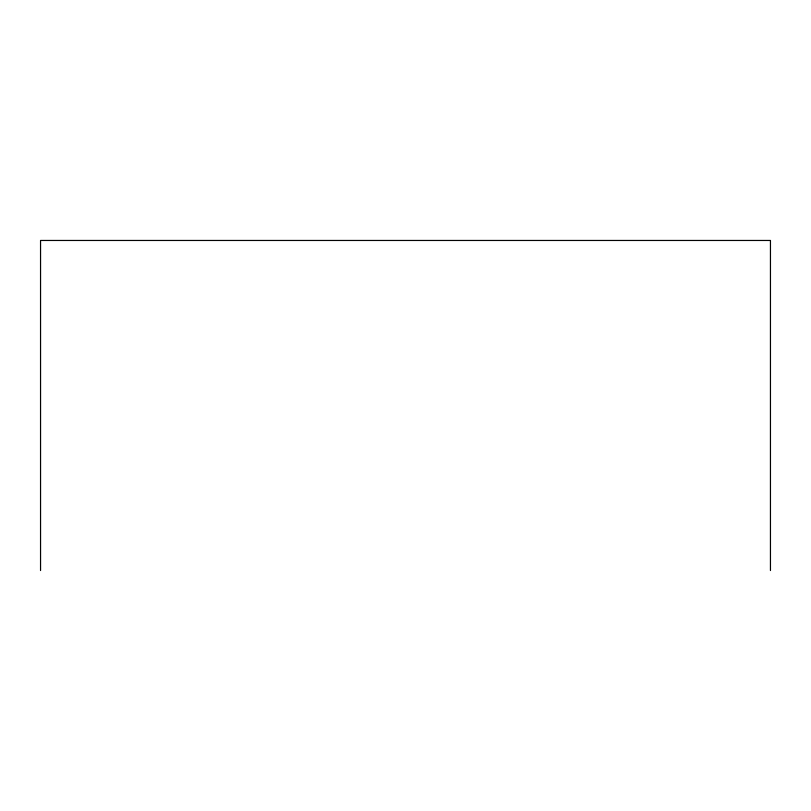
<?xml version="1.0" encoding="UTF-8"?>
<svg xmlns="http://www.w3.org/2000/svg" width="811" height="811" viewBox="0 0 811 811"><rect width="100%" height="100%" fill="white"/><g stroke="black" fill="none" stroke-linecap="round" stroke-linejoin="round"><path stroke-width="1.22" d="M770.45 570.538L770.45 240.461L40.55 240.461L40.55 570.538"/></g></svg>
